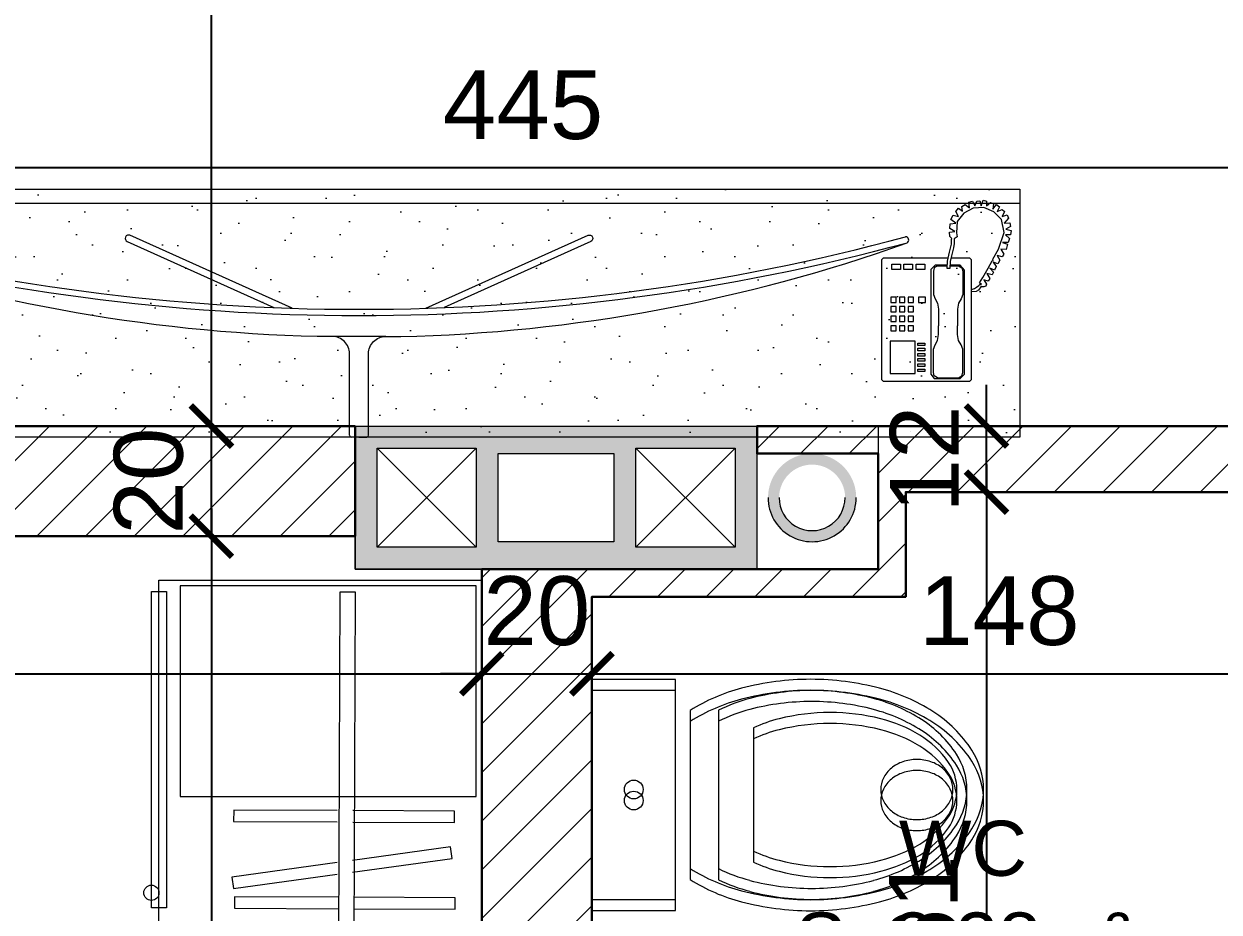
# Model space of a CAD drawing. Header units: feet. Extents: x 92587 to 97987, y -55119 to -48334.
# Drawn here: x 93646 to 93863, y -50420.6 to -50259.3 of the extents above; entities that cross this region are included whole.
import ezdxf

# ---------------------------------------------------------------- set-up
doc = ezdxf.new("R2010")
doc.units = ezdxf.units.FT
doc.header["$LTSCALE"] = 50
doc.header["$MEASUREMENT"] = 0
doc.layers.get('0').update_dxf_attribs({"color": 8})
for name, color, linetype, lineweight in [('BANJO', 160, 'Continuous', 9), ('MACONNERIE COUPE', 7, 'Continuous', 30), ('MACONNERIE HACHURE', 253, 'Continuous', 13), ('mobilimi', 8, 'Continuous', 9), ('PERCEMENT', 253, 'Continuous', 20)]:
    doc.layers.add(name, color=color, linetype=linetype, lineweight=lineweight)
doc.layers.add('BORD', color=5, linetype='Continuous')
doc.layers.add('COTE 50ème', color=1, linetype='Continuous')
doc.layers.add('DEMOL', color=7, linetype='Continuous', lineweight=60, true_color=0xa87e00)
doc.styles.add('RS_TEXT_1.50', font='arial.ttf', dxfattribs={"height": 12.5})
doc.styles.add('RS_TXT_50', font='arial.ttf', dxfattribs={"height": 12.5})
doc.dimstyles.new('RS_50CM_LINEAIRE', dxfattribs={"dimscale": 5, "dimtxt": 12.5, "dimasz": 1.5, "dimexe": 1, "dimexo": 2.5, "dimgap": 1, "dimtad": 1, "dimdec": 1, "dimrnd": 0.5, "dimdsep": 46, "dimtxsty": 'RS_TXT_50', "dimblk1": 'ARCHTICK', "dimblk2": 'ARCHTICK', "dimsah": 1, "dimcen": 2.5, "dimdle": 1, "dimclrt": 4, "dimadec": 0, "dimazin": 2, "dimtfac": 1, "dimtdec": 1, "dimtix": 1, "dimtmove": 2, "dimatfit": 3, "dimfxl": 1, "dimtolj": 1, "dimtzin": 0, "dimarcsym": 0})

# ---------------------------------------------------------------- blocks, each defined once
blk = doc.blocks.new('UniTAZZ_3')
at = {"layer": 'BANJO'}
for p, q in [((-152, 200), (-152, -200)), ((0, 200), (-152, 200)), ((0, -200), (0, 200)), ((-229.8, -144), (-229.8, 143.8)), ((-178.5, -143.6), (-178.5, 143.6)), ((-293.4, -111.7), (-293.4, 111.9)), ((-152, -200), (0, -200))]:
    blk.add_line(p, q, dxfattribs=at)
blk.add_circle((-76, 0), 17, dxfattribs=at)
for centre, radius, start, end in [((-397.3, -291.1), 491.2, 90, 104.7867), ((-397.3, -291.1), 491.2, 75.2133, 90), ((-435.1, -147.6), 342.9, 104.7867, 122.5078), ((-399.2, -261.3), 440.9, 90, 104.7867), ((-399.2, -261.3), 440.9, 75.2133, 90), ((-359.4, -147.6), 342.9, 58.1489, 75.2133), ((-433.2, -132.6), 307.7, 104.7867, 122.5078), ((-365.2, -132.6), 307.7, 63.9053, 75.2133), ((-492.9, -57), 235.4, 122.5078, 146.9765), ((-432.4, -238.1), 378.1, 90, 104.1209), ((-432.4, -238.1), 378.1, 75.8791, 90), ((-485, -51.2), 211.3, 122.5078, 146.9765), ((-462, -120.6), 256.9, 104.1209, 121.2723), ((-402.8, -120.6), 256.9, 64.7964, 75.8791), ((-507, -46.4), 170.2, 121.2723, 145.7058), ((-580.5, 0), 130.9, 146.9765, 180), ((-563.6, -0.1), 117.5, 146.9765, 180), ((-575.2, 0.1), 87.7, 145.7058, 180), ((-594.2, -11.9), 66, 109.092, 129.8827), ((-590.2, -23.4), 78.1, 90, 109.092), ((-590.2, -23.4), 78.1, 70.908, 90), ((-586.2, -11.9), 66, 50.1173, 70.908), ((-600.3, -4.6), 56.5, 129.8827, 153.6325), ((-580.1, -4.6), 56.5, 26.3675, 50.1173), ((-580.5, 0), 130.9, 180, 213.0235), ((-575.2, 0.1), 87.7, 180, 214.2942), ((-609.7, 0.1), 46, 153.6325, 180), ((-609.7, 0.1), 46, 180, 206.3675), ((-570.7, 0.1), 46, 0, 26.3675), ((-570.7, 0.1), 46, 333.6325, 0), ((-563.6, -0.1), 117.5, 180, 213.0235), ((-600.3, 4.7), 56.5, 206.3675, 230.1173), ((-580.1, 4.7), 56.5, 309.8827, 333.6325), ((-594.2, 12), 66, 230.1173, 250.908), ((-586.2, 12), 66, 289.092, 309.8827), ((-485, 51), 211.3, 213.0235, 237.4922), ((-507, 46.6), 170.2, 214.2942, 238.7277), ((-590.2, 23.5), 78.1, 250.908, 270), ((-590.2, 23.5), 78.1, 270, 289.092), ((-492.9, 57), 235.4, 213.0235, 237.4922), ((-462, 120.7), 256.9, 238.7277, 255.8791), ((-433.2, 132.3), 307.7, 237.4922, 255.2133), ((-432.4, 238.2), 378.1, 255.8791, 270), ((-432.4, 238.2), 378.1, 270, 284.1209), ((-402.8, 120.7), 256.9, 284.1209, 295.2036), ((-435.1, 147.6), 342.9, 237.4922, 255.2133), ((-365.2, 132.3), 307.7, 284.7867, 296.0947), ((-359.4, 147.6), 342.9, 284.7867, 301.8511), ((-399.2, 261.1), 440.9, 255.2133, 270), ((-399.2, 261.1), 440.9, 270, 284.7867), ((-397.3, 291.1), 491.2, 255.2133, 270), ((-397.3, 291.1), 491.2, 270, 284.7867)]:
    blk.add_arc(centre, radius, start, end, dxfattribs=at)
blk = doc.blocks.new('Samsung Curved UHD TV_top_cad-block.com')
at = {"color": 0}
for points in [[(-9.4, 104), (-9.4, 18.2, -0.414214), (-27.4, 0.2), (-43.3, 0.2, 0.08003), (-575.5, -98.3)], [(10.6, 104), (10.6, 18.2, 0.414214), (28.6, 0.2), (44.4, 0.2, -0.08003), (576.7, -98.3)], [(-69.5, -29.6), (-240.1, -106.2, -0.969023), (-243.1, -99.6), (-88.9, -30.3)], [(70.7, -29.6), (241.3, -106.2, 0.969023), (244.3, -99.6), (90.1, -30.3)]]:
    blk.add_lwpolyline(points, format="xyb", dxfattribs=at)
for points in [[(0.6, 105.8), (-7.6, 105.8)], [(0.6, 105.8), (8.8, 105.8)]]:
    blk.add_lwpolyline(points, dxfattribs=at)
for centre, radius, start, end in [((-7.6, 104), 1.8, 90, 180), ((8.8, 104), 1.8, 0, 90), ((-1.5, 2066.6), 2066.6, 269.2806, 270.801), ((0.6, -2232.7), 2210.8, 74.8955, 105.1045), ((0.6, -2232.7), 2204.3, 74.8955, 105.1045), ((-573.7, -101.2), 3.43, 122.2401, 267.969), ((574.9, -101.2), 3.43, 272.031, 57.7599)]:
    blk.add_arc(centre, radius, start, end, dxfattribs=at)
blk = doc.blocks.new('_ArchTick')
at = {"color": 0, "linetype": 'ByBlock', "const_width": 0.15}
blk.add_lwpolyline([(-0.5, -0.5), (0.5, 0.5)], dxfattribs=at)
blk = doc.blocks.new('*D477')
at = {"layer": 'COTE 50ème', "color": 0, "lineweight": -2, "ltscale": 0.5, "transparency": 16777216}
for p, q in [((93514.11, -50299.86), (93514.11, -50280.43)), ((93959.11, -50319.86), (93959.11, -50280.43)), ((93509.11, -50285.43), (93964.11, -50285.43))]:
    blk.add_line(p, q, dxfattribs=at)
at = {"layer": 'Defpoints', "color": 0, "ltscale": 0.5, "transparency": 16777216}
for p in [(93959.11, -50285.43), (93514.11, -50312.36), (93959.11, -50332.36)]:
    blk.add_point(p, dxfattribs=at)
at = {"layer": 'COTE 50ème', "color": 0, "lineweight": -2, "ltscale": 0.5, "transparency": 16777216, "xscale": 7.5, "yscale": 7.5, "zscale": 7.5, "rotation": 180}
blk.add_blockref('_ArchTick', (93514.11, -50285.43), dxfattribs=at)
at = {"layer": 'COTE 50ème', "color": 0, "lineweight": -2, "ltscale": 0.5, "transparency": 16777216, "xscale": 7.5, "yscale": 7.5, "zscale": 7.5}
blk.add_blockref('_ArchTick', (93959.11, -50285.43), dxfattribs=at)
at = {"layer": 'COTE 50ème', "color": 4, "lineweight": 5, "ltscale": 0.5, "transparency": 16777216, "insert": (93736.61, -50274.08), "char_height": 12.5, "attachment_point": 5, "style": 'RS_TXT_50'}
blk.add_mtext('\\A1;445', dxfattribs=at)
blk = doc.blocks.new('*D589')
at = {"layer": 'COTE 50ème', "color": 0, "lineweight": -2, "ltscale": 0.5, "transparency": 16777216}
for p, q in [((93404.11, -50364.86), (93404.11, -50382.34)), ((93729.11, -50370.86), (93729.11, -50382.34)), ((93399.11, -50377.34), (93734.11, -50377.34))]:
    blk.add_line(p, q, dxfattribs=at)
at = {"layer": 'Defpoints', "color": 0, "ltscale": 0.5, "transparency": 16777216}
for p in [(93404.11, -50352.36), (93729.11, -50358.36), (93729.11, -50377.34)]:
    blk.add_point(p, dxfattribs=at)
at = {"layer": 'COTE 50ème', "color": 0, "lineweight": -2, "ltscale": 0.5, "transparency": 16777216, "xscale": 7.5, "yscale": 7.5, "zscale": 7.5, "rotation": 180}
blk.add_blockref('_ArchTick', (93404.11, -50377.34), dxfattribs=at)
at = {"layer": 'COTE 50ème', "color": 0, "lineweight": -2, "ltscale": 0.5, "transparency": 16777216, "xscale": 7.5, "yscale": 7.5, "zscale": 7.5}
blk.add_blockref('_ArchTick', (93729.11, -50377.34), dxfattribs=at)
at = {"layer": 'COTE 50ème', "color": 4, "lineweight": 5, "ltscale": 0.5, "transparency": 16777216, "insert": (93566.61, -50365.96), "char_height": 12.5, "attachment_point": 5, "style": 'RS_TXT_50'}
blk.add_mtext('\\A1;325', dxfattribs=at)
blk = doc.blocks.new('*D590')
at = {"layer": 'COTE 50ème', "color": 0, "lineweight": -2, "ltscale": 0.5, "transparency": 16777216}
for p, q in [((93729.11, -50370.86), (93729.11, -50382.34)), ((93749.11, -50370.86), (93749.11, -50382.34)), ((93729.11, -50377.34), (93721.61, -50377.34)), ((93729.11, -50377.34), (93749.11, -50377.34)), ((93749.11, -50377.34), (93756.61, -50377.34))]:
    blk.add_line(p, q, dxfattribs=at)
at = {"layer": 'Defpoints', "color": 0, "ltscale": 0.5, "transparency": 16777216}
for p in [(93729.11, -50358.36), (93749.11, -50358.36), (93749.11, -50377.34)]:
    blk.add_point(p, dxfattribs=at)
at = {"layer": 'COTE 50ème', "color": 0, "lineweight": -2, "ltscale": 0.5, "transparency": 16777216, "xscale": 7.5, "yscale": 7.5, "zscale": 7.5}
blk.add_blockref('_ArchTick', (93729.11, -50377.34), dxfattribs=at)
at = {"layer": 'COTE 50ème', "color": 0, "lineweight": -2, "ltscale": 0.5, "transparency": 16777216, "xscale": 7.5, "yscale": 7.5, "zscale": 7.5, "rotation": 180}
blk.add_blockref('_ArchTick', (93749.11, -50377.34), dxfattribs=at)
at = {"layer": 'COTE 50ème', "color": 4, "lineweight": 5, "ltscale": 0.5, "transparency": 16777216, "insert": (93739.11, -50365.96), "char_height": 12.5, "attachment_point": 5, "style": 'RS_TXT_50'}
blk.add_mtext('\\A1;20', dxfattribs=at)
blk = doc.blocks.new('*D591')
at = {"layer": 'COTE 50ème', "color": 0, "lineweight": -2, "ltscale": 0.5, "transparency": 16777216}
for p, q in [((93749.11, -50370.86), (93749.11, -50382.34)), ((93897.11, -50370.86), (93897.11, -50382.34)), ((93744.11, -50377.34), (93902.11, -50377.34))]:
    blk.add_line(p, q, dxfattribs=at)
at = {"layer": 'Defpoints', "color": 0, "ltscale": 0.5, "transparency": 16777216}
for p in [(93749.11, -50358.36), (93897.11, -50358.36), (93897.11, -50377.34)]:
    blk.add_point(p, dxfattribs=at)
at = {"layer": 'COTE 50ème', "color": 0, "lineweight": -2, "ltscale": 0.5, "transparency": 16777216, "xscale": 7.5, "yscale": 7.5, "zscale": 7.5, "rotation": 180}
blk.add_blockref('_ArchTick', (93749.11, -50377.34), dxfattribs=at)
at = {"layer": 'COTE 50ème', "color": 0, "lineweight": -2, "ltscale": 0.5, "transparency": 16777216, "xscale": 7.5, "yscale": 7.5, "zscale": 7.5}
blk.add_blockref('_ArchTick', (93897.11, -50377.34), dxfattribs=at)
at = {"layer": 'COTE 50ème', "color": 4, "lineweight": 5, "ltscale": 0.5, "transparency": 16777216, "insert": (93823.11, -50365.96), "char_height": 12.5, "attachment_point": 5, "style": 'RS_TXT_50'}
blk.add_mtext('\\A1;148', dxfattribs=at)
blk = doc.blocks.new('*D840')
at = {"layer": 'COTE 50ème', "color": 0, "lineweight": -2, "ltscale": 0.5, "transparency": 16777216}
for p, q in [((93680.01, -50347.36), (93680.01, -50532.36)), ((93693.61, -50352.36), (93675.01, -50352.36)), ((93716.61, -50527.36), (93675.01, -50527.36))]:
    blk.add_line(p, q, dxfattribs=at)
at = {"layer": 'Defpoints', "color": 0, "ltscale": 0.5, "transparency": 16777216}
for p in [(93706.11, -50352.36), (93680.01, -50527.36), (93729.11, -50527.36)]:
    blk.add_point(p, dxfattribs=at)
at = {"layer": 'COTE 50ème', "color": 0, "lineweight": -2, "ltscale": 0.5, "transparency": 16777216, "xscale": 7.5, "yscale": 7.5, "zscale": 7.5}
for p, rotation in [((93680.01, -50352.36), 90), ((93680.01, -50527.36), 270)]:
    blk.add_blockref('_ArchTick', p, dxfattribs=dict(at, rotation=rotation))
at = {"layer": 'COTE 50ème', "color": 4, "lineweight": 5, "ltscale": 0.5, "transparency": 16777216, "insert": (93668.63, -50439.86), "char_height": 12.5, "attachment_point": 5, "rotation": 90, "style": 'RS_TXT_50'}
blk.add_mtext('\\A1;175', dxfattribs=at)
blk = doc.blocks.new('*D853')
at = {"layer": 'COTE 50ème', "color": 0, "lineweight": -2, "ltscale": 0.5, "transparency": 16777216}
for p, q in [((93680.01, -50332.36), (93680.01, -50324.86)), ((93693.61, -50332.36), (93675.01, -50332.36)), ((93680.01, -50352.36), (93680.01, -50332.36)), ((93693.61, -50352.36), (93675.01, -50352.36)), ((93680.01, -50352.36), (93680.01, -50359.86))]:
    blk.add_line(p, q, dxfattribs=at)
at = {"layer": 'Defpoints', "color": 0, "ltscale": 0.5, "transparency": 16777216}
for p in [(93680.01, -50332.36), (93706.11, -50332.36), (93706.11, -50352.36)]:
    blk.add_point(p, dxfattribs=at)
at = {"layer": 'COTE 50ème', "color": 0, "lineweight": -2, "ltscale": 0.5, "transparency": 16777216, "xscale": 7.5, "yscale": 7.5, "zscale": 7.5}
for p, rotation in [((93680.01, -50332.36), 270), ((93680.01, -50352.36), 90)]:
    blk.add_blockref('_ArchTick', p, dxfattribs=dict(at, rotation=rotation))
at = {"layer": 'COTE 50ème', "color": 4, "lineweight": 5, "ltscale": 0.5, "transparency": 16777216, "insert": (93668.63, -50342.36), "char_height": 12.5, "attachment_point": 5, "rotation": 90, "style": 'RS_TXT_50'}
blk.add_mtext('\\A1;20', dxfattribs=at)
blk = doc.blocks.new('*D854')
at = {"layer": 'COTE 50ème', "color": 0, "lineweight": -2, "ltscale": 0.5, "transparency": 16777216}
for p, q in [((93680.01, -50337.36), (93680.01, -49927.36)), ((93736.61, -49932.36), (93675.01, -49932.36)), ((93693.61, -50332.36), (93675.01, -50332.36))]:
    blk.add_line(p, q, dxfattribs=at)
at = {"layer": 'Defpoints', "color": 0, "ltscale": 0.5, "transparency": 16777216}
for p in [(93680.01, -49932.36), (93749.11, -49932.36), (93706.11, -50332.36)]:
    blk.add_point(p, dxfattribs=at)
at = {"layer": 'COTE 50ème', "color": 0, "lineweight": -2, "ltscale": 0.5, "transparency": 16777216, "xscale": 7.5, "yscale": 7.5, "zscale": 7.5}
for p, rotation in [((93680.01, -49932.36), 90), ((93680.01, -50332.36), 270)]:
    blk.add_blockref('_ArchTick', p, dxfattribs=dict(at, rotation=rotation))
at = {"layer": 'COTE 50ème', "color": 4, "lineweight": 5, "ltscale": 0.5, "transparency": 16777216, "insert": (93668.63, -50132.36), "char_height": 12.5, "attachment_point": 5, "rotation": 90, "style": 'RS_TXT_50'}
blk.add_mtext('\\A1;400', dxfattribs=at)
blk = doc.blocks.new('*D870')
at = {"layer": 'COTE 50ème', "color": 0, "lineweight": -2, "ltscale": 0.5, "transparency": 16777216}
for p, q in [((93820.78, -50339.36), (93820.78, -50510.36)), ((93818.61, -50344.36), (93825.78, -50344.36)), ((93796.65, -50505.36), (93825.78, -50505.36))]:
    blk.add_line(p, q, dxfattribs=at)
at = {"layer": 'Defpoints', "color": 0, "ltscale": 0.5, "transparency": 16777216}
for p in [(93806.11, -50344.36), (93784.15, -50505.36), (93820.78, -50505.36)]:
    blk.add_point(p, dxfattribs=at)
at = {"layer": 'COTE 50ème', "color": 0, "lineweight": -2, "ltscale": 0.5, "transparency": 16777216, "xscale": 7.5, "yscale": 7.5, "zscale": 7.5}
for p, rotation in [((93820.78, -50344.36), 90), ((93820.78, -50505.36), 270)]:
    blk.add_blockref('_ArchTick', p, dxfattribs=dict(at, rotation=rotation))
at = {"layer": 'COTE 50ème', "color": 4, "lineweight": 5, "ltscale": 0.5, "transparency": 16777216, "insert": (93809.4, -50424.86), "char_height": 12.5, "attachment_point": 5, "rotation": 90, "style": 'RS_TXT_50'}
blk.add_mtext('\\A1;161', dxfattribs=at)
blk = doc.blocks.new('*D879')
at = {"layer": 'COTE 50ème', "color": 0, "lineweight": -2, "ltscale": 0.5, "transparency": 16777216}
for p, q in [((93820.78, -50332.36), (93820.78, -50324.86)), ((93820.78, -50344.36), (93820.78, -50332.36)), ((93822.87, -50332.36), (93825.78, -50332.36)), ((93818.61, -50344.36), (93825.78, -50344.36)), ((93820.78, -50344.36), (93820.78, -50351.86))]:
    blk.add_line(p, q, dxfattribs=at)
at = {"layer": 'Defpoints', "color": 0, "ltscale": 0.5, "transparency": 16777216}
for p in [(93810.37, -50332.36), (93820.78, -50332.36), (93806.11, -50344.36)]:
    blk.add_point(p, dxfattribs=at)
at = {"layer": 'COTE 50ème', "color": 0, "lineweight": -2, "ltscale": 0.5, "transparency": 16777216, "xscale": 7.5, "yscale": 7.5, "zscale": 7.5}
for p, rotation in [((93820.78, -50332.36), 270), ((93820.78, -50344.36), 90)]:
    blk.add_blockref('_ArchTick', p, dxfattribs=dict(at, rotation=rotation))
at = {"layer": 'COTE 50ème', "color": 4, "lineweight": 5, "ltscale": 0.5, "transparency": 16777216, "insert": (93809.5, -50338.36), "char_height": 12.5, "attachment_point": 5, "rotation": 90, "style": 'RS_TXT_50'}
blk.add_mtext('\\A1;12', dxfattribs=at)
blk = doc.blocks.new('*D581')
at = {"layer": 'COTE 50ème', "color": 0, "lineweight": -2, "ltscale": 0.5, "transparency": 16777216}
for p, q in [((93514.11, -50299.86), (93514.11, -50247.4)), ((94149.11, -50267.93), (94149.11, -50247.4)), ((93509.11, -50252.4), (94154.11, -50252.4))]:
    blk.add_line(p, q, dxfattribs=at)
at = {"layer": 'Defpoints', "color": 0, "ltscale": 0.5, "transparency": 16777216}
for p in [(94149.11, -50252.4), (94149.11, -50280.43), (93514.11, -50312.36)]:
    blk.add_point(p, dxfattribs=at)
at = {"layer": 'COTE 50ème', "color": 0, "lineweight": -2, "ltscale": 0.5, "transparency": 16777216, "xscale": 7.5, "yscale": 7.5, "zscale": 7.5, "rotation": 180}
blk.add_blockref('_ArchTick', (93514.11, -50252.4), dxfattribs=at)
at = {"layer": 'COTE 50ème', "color": 0, "lineweight": -2, "ltscale": 0.5, "transparency": 16777216, "xscale": 7.5, "yscale": 7.5, "zscale": 7.5}
blk.add_blockref('_ArchTick', (94149.11, -50252.4), dxfattribs=at)
at = {"layer": 'COTE 50ème', "color": 4, "lineweight": 5, "ltscale": 0.5, "transparency": 16777216, "insert": (93831.61, -50241.01), "char_height": 12.5, "attachment_point": 5, "style": 'RS_TXT_50'}
blk.add_mtext('\\A1;635', dxfattribs=at)

msp = doc.modelspace()

# ---------------------------------------------------------------- hatches: boundary and pattern name
at = {"layer": 'MACONNERIE HACHURE'}
h = msp.add_hatch(dxfattribs=at)
h.set_pattern_fill('ANSI31', color=256, scale=50, style=0)
h.set_pattern_definition([(45, (0, 5835.283), (-4.41941738, 4.41941738), [])])
h.paths.add_polyline_path([(93729.11, -50527.36), (93729.11, -50358.36), (93801.11, -50358.36), (93801.11, -50337.36), (93779.11, -50337.36), (93779.11, -50332.36), (93959.11, -50332.36), (93959.11, -50344.36), (93909.11, -50344.36), (93909.11, -50517.36), (93887.11, -50517.36), (93887.11, -50505.36), (93897.11, -50505.36), (93897.11, -50344.36), (93806.11, -50344.36), (93806.11, -50363.36), (93749.11, -50363.36), (93749.11, -50505.36), (93805.11, -50505.36), (93805.11, -50517.36), (93741.11, -50517.36), (93741.11, -50527.36)])
h.paths.add_polyline_path([(94298.94, -51192.36), (94249.11, -51192.36), (94249.11, -51152.36), (94298.94, -51152.36)])
h.paths.add_polyline_path([(94459.11, -51192.36), (94419.11, -51192.36), (94419.11, -51152.36), (94459.11, -51152.36)])
h.paths.add_polyline_path([(94319.11, -51547.36), (94229.11, -51547.36), (94229.11, -51487.36), (94076.11, -51487.36), (94076.11, -51547.36), (94064.11, -51547.36), (94064.11, -51427.36), (94084.11, -51427.36), (94084.11, -51462.36), (94249.11, -51462.36), (94249.11, -51511.36), (94319.11, -51511.36), (94319.11, -51462.36), (94354.11, -51462.36), (94354.11, -51482.36), (94344.11, -51482.36), (94344.11, -51532.36), (94319.11, -51532.36), (94319.11, -51516.36), (94249.11, -51516.36), (94249.11, -51542.36), (94319.11, -51542.36)])
h.paths.add_polyline_path([(93749.11, -49932.36), (93849.11, -49932.36), (93849.11, -49907.36), (93749.11, -49907.36)])
h.paths.add_polyline_path([(93514.11, -51940.47), (93489.11, -51940.47), (93489.11, -51987.36), (93514.11, -51987.36)])
h.paths.add_polyline_path([(93514.11, -50042.36), (93489.11, -50042.36), (93489.11, -50022.36), (93514.11, -50022.36)])
h.paths.add_polyline_path([(94196.61, -51192.36), (94214.11, -51192.36), (94214.11, -51172.36), (94196.61, -51172.36)])
h.paths.add_polyline_path([(93874.11, -51305.36), (93864.11, -51305.36), (93864.11, -51317.36), (93904.11, -51317.36), (93904.11, -51305.36), (93894.11, -51305.36), (93894.11, -50987.36), (94064.11, -50987.36), (94064.11, -51305.36), (93986.1, -51305.36), (93986.1, -51317.36), (94064.11, -51317.36), (94064.11, -51327.36), (94084.11, -51327.36), (94084.11, -51192.36), (94096.61, -51192.36), (94096.61, -51172.36), (94084.11, -51172.36), (94084.11, -50957.36), (94063.11, -50957.36), (94063.11, -50627.36), (93965.1, -50627.36), (93965.1, -50639.36), (94043.11, -50639.36), (94043.11, -50957.36), (93873.11, -50957.36), (93873.11, -50639.36), (93883.11, -50639.36), (93883.11, -50627.36), (93843.11, -50627.36), (93843.11, -50639.36), (93853.11, -50639.36), (93853.11, -50957.36), (93514.11, -50957.36), (93514.11, -50912.36), (93489.11, -50912.36), (93489.11, -50962.36), (93379.11, -50962.36), (93379.11, -50982.36), (93489.11, -50982.36), (93489.11, -51032.36), (93514.11, -51032.36), (93514.11, -50987.36), (93874.11, -50987.36)])
h.paths.add_polyline_path([(93706.11, -50332.36), (93706.11, -50352.36), (93404.11, -50352.36), (93404.11, -50417.36), (93379.11, -50417.36), (93379.11, -50327.36), (93489.11, -50327.36), (93489.11, -50312.36), (93514.11, -50312.36), (93514.11, -50332.36)])
h.paths.add_polyline_path([(94149.11, -50235.36), (94174.11, -50235.36), (94174.11, -50513.36), (94226.11, -50513.36), (94226.11, -50535.36), (94214.11, -50535.36), (94214.11, -50525.36), (94089.11, -50525.36), (94089.11, -50513.36), (94149.11, -50513.36)])
h.paths.add_polyline_path([(94174.11, -50162.36), (94174.11, -50142.36), (94224.11, -50142.36), (94224.11, -50022.36), (94249.11, -50022.36), (94249.11, -50137.36), (94266.61, -50137.36), (94266.61, -50162.36)])
h.paths.add_polyline_path([(93514.11, -49972.36), (93514.11, -49932.36), (93569.11, -49932.36), (93569.11, -49907.36), (93489.11, -49907.36), (93489.11, -49972.36)])
h.paths.add_polyline_path([(94089.11, -49932.36), (94029.11, -49932.36), (94029.11, -49907.36), (94114.11, -49907.36), (94114.11, -49972.36), (94114.11, -49972.36), (94114.11, -50022.36), (94089.11, -50022.36)])
h.paths.add_polyline_path([(93514.11, -51612.36), (93514.11, -51670.47), (93489.11, -51670.47), (93489.11, -51617.36), (93379.11, -51617.36), (93379.11, -51527.36), (93404.11, -51527.36), (93404.11, -51592.36), (93737.11, -51592.36), (93737.11, -51419.36), (93749.11, -51419.36), (93749.11, -51427.36), (93805.11, -51427.36), (93805.11, -51439.36), (93749.11, -51439.36), (93749.11, -51587.36), (93897.11, -51587.36), (93897.11, -51439.36), (93887.11, -51439.36), (93887.11, -51427.36), (93909.11, -51427.36), (93909.11, -51600.36), (93958.97, -51600.36), (93958.97, -51612.36)])
h.paths.add_polyline_path([(93749.11, -51285.36), (93749.11, -51305.36), (93772.11, -51305.36), (93772.11, -51317.36), (93749.11, -51317.36), (93749.11, -51327.36), (93737.11, -51327.36), (93737.11, -51297.36), (93514.11, -51297.36), (93514.11, -51285.36)], flags=17)
h.paths.add_polyline_path([(93729.11, -50647.36), (93514.11, -50647.36), (93514.11, -50659.36), (93741.11, -50659.36), (93741.11, -50639.36), (93751.11, -50639.36), (93751.11, -50627.36), (93741.11, -50627.36), (93741.11, -50619.36), (93729.11, -50619.36)])
h.paths.add_polyline_path([(94314.11, -50647.36), (94314.11, -50635.36), (94226.11, -50635.36), (94226.11, -50627.36), (94214.11, -50627.36), (94214.11, -50647.36)])
h.paths.add_polyline_path([(93404.11, -51297.36), (93379.11, -51297.36), (93379.11, -51347.36), (93404.11, -51347.36)])
h.paths.add_polyline_path([(93404.11, -50647.36), (93379.11, -50647.36), (93379.11, -50597.36), (93404.11, -50597.36)])
h.paths.add_polyline_path([(93514.11, -51247.36), (93489.11, -51247.36), (93489.11, -51192.47), (93514.11, -51192.47)], flags=17)
h.paths.add_polyline_path([(93514.11, -50697.36), (93489.11, -50697.36), (93489.11, -50752.25), (93514.11, -50752.25)], flags=17)
h.paths.add_polyline_path([(94659.28, -51192.36), (94709.11, -51192.36), (94709.11, -51152.36), (94659.28, -51152.36)])
h.paths.add_polyline_path([(94499.11, -51192.36), (94539.11, -51192.36), (94539.11, -51152.36), (94499.11, -51152.36)])
h.paths.add_polyline_path([(94344.11, -52012.36), (94364.11, -52012.36), (94364.11, -52037.36), (94344.11, -52037.36)])
h.paths.add_polyline_path([(94029.11, -52012.36), (94029.11, -52037.36), (94209.11, -52037.36), (94209.11, -52012.36)])
h.paths.add_polyline_path([(94639.11, -51547.36), (94729.11, -51547.36), (94729.11, -51487.36), (94882.11, -51487.36), (94882.11, -51547.36), (94894.11, -51547.36), (94894.11, -51427.36), (94874.11, -51427.36), (94874.11, -51462.36), (94709.11, -51462.36), (94709.11, -51511.36), (94639.11, -51511.36), (94639.11, -51462.36), (94454.11, -51462.36), (94454.11, -51482.36), (94614.11, -51482.36), (94614.11, -51532.36), (94639.11, -51532.36), (94639.11, -51516.36), (94709.11, -51516.36), (94709.11, -51542.36), (94639.11, -51542.36)])
h.paths.add_polyline_path([(95209.11, -49932.36), (95109.11, -49932.36), (95109.11, -49907.36), (95209.11, -49907.36)])
h.paths.add_polyline_path([(95444.11, -51940.47), (95469.11, -51940.47), (95469.11, -51987.36), (95444.11, -51987.36)])
h.paths.add_polyline_path([(95444.11, -50042.36), (95469.11, -50042.36), (95469.11, -50022.36), (95444.11, -50022.36)])
h.paths.add_polyline_path([(94761.61, -51192.36), (94744.11, -51192.36), (94744.11, -51172.36), (94761.61, -51172.36)])
h.paths.add_polyline_path([(94464.11, -50162.36), (94446.61, -50162.36), (94446.61, -50137.36), (94464.11, -50137.36), (94464.11, -49972.36), (94494.11, -49972.36), (94494.11, -50137.36), (94511.72, -50137.36), (94511.72, -50162.36), (94494.11, -50162.36), (94494.11, -50635.36), (94562.11, -50635.36), (94562.11, -50647.36), (94494.11, -50647.36), (94494.11, -50822.36), (94464.11, -50822.36), (94464.11, -50647.36), (94396.11, -50647.36), (94396.11, -50635.36), (94464.11, -50635.36)])
h.paths.add_polyline_path([(95084.11, -51305.36), (95094.11, -51305.36), (95094.11, -51317.36), (95054.11, -51317.36), (95054.11, -51305.36), (95064.11, -51305.36), (95064.11, -50987.36), (94894.11, -50987.36), (94894.11, -51305.36), (94972.12, -51305.36), (94972.12, -51317.36), (94894.11, -51317.36), (94894.11, -51327.36), (94874.11, -51327.36), (94874.11, -51192.36), (94861.61, -51192.36), (94861.61, -51172.36), (94874.11, -51172.36), (94874.11, -50957.36), (94895.11, -50957.36), (94895.11, -50627.36), (94993.12, -50627.36), (94993.12, -50639.36), (94915.11, -50639.36), (94915.11, -50957.36), (95085.11, -50957.36), (95085.11, -50639.36), (95075.11, -50639.36), (95075.11, -50627.36), (95115.11, -50627.36), (95115.11, -50639.36), (95105.11, -50639.36), (95105.11, -50957.36), (95444.11, -50957.36), (95444.11, -50912.36), (95469.11, -50912.36), (95469.11, -50962.36), (95579.11, -50962.36), (95579.11, -50982.36), (95469.11, -50982.36), (95469.11, -51032.36), (95444.11, -51032.36), (95444.11, -50987.36), (95084.11, -50987.36)])
h.paths.add_polyline_path([(95229.11, -50358.36), (95157.11, -50358.36), (95157.11, -50337.36), (95179.11, -50337.36), (95179.11, -50332.36), (94999.11, -50332.36), (94999.11, -50344.36), (95049.11, -50344.36), (95049.11, -50517.36), (95071.11, -50517.36), (95071.11, -50505.36), (95061.11, -50505.36), (95061.11, -50344.36), (95152.11, -50344.36), (95152.11, -50363.36), (95209.11, -50363.36), (95209.11, -50505.36), (95153.11, -50505.36), (95153.11, -50517.36), (95217.11, -50517.36), (95217.11, -50527.36), (95229.11, -50527.36)])
h.paths.add_polyline_path([(95252.11, -50332.36), (95252.11, -50352.36), (95554.11, -50352.36), (95554.11, -50417.36), (95579.11, -50417.36), (95579.11, -50327.36), (95469.11, -50327.36), (95469.11, -50312.36), (95444.11, -50312.36), (95444.11, -50332.36)])
h.paths.add_polyline_path([(94809.11, -50235.36), (94784.11, -50235.36), (94784.11, -50513.36), (94732.11, -50513.36), (94732.11, -50535.36), (94744.11, -50535.36), (94744.11, -50525.36), (94869.11, -50525.36), (94869.11, -50513.36), (94809.11, -50513.36)])
h.paths.add_polyline_path([(94784.11, -50162.36), (94784.11, -50142.36), (94734.11, -50142.36), (94734.11, -50022.36), (94709.11, -50022.36), (94709.11, -50137.36), (94691.61, -50137.36), (94691.61, -50162.36)])
h.paths.add_polyline_path([(95444.11, -49972.36), (95444.11, -49932.36), (95389.11, -49932.36), (95389.11, -49907.36), (95469.11, -49907.36), (95469.11, -49972.36)])
h.paths.add_polyline_path([(94869.11, -49932.36), (94929.11, -49932.36), (94929.11, -49907.36), (94844.11, -49907.36), (94844.11, -49972.36), (94844.11, -49972.36), (94844.11, -50022.36), (94869.11, -50022.36)])
h.paths.add_polyline_path([(93514.11, -52012.36), (93569.11, -52012.36), (93569.11, -52037.36), (93514.11, -52037.36)])
h.paths.add_polyline_path([(93749.11, -52012.36), (93749.11, -52037.36), (93849.11, -52037.36), (93849.11, -52012.36)])
h.paths.add_polyline_path([(94464.11, -52012.36), (94614.11, -52012.36), (94614.11, -52037.36), (94464.11, -52037.36)])
h.paths.add_polyline_path([(94749.11, -52012.36), (95444.11, -52012.36), (95444.11, -52037.36), (94749.11, -52037.36)])
h.paths.add_polyline_path([(95444.11, -51612.36), (95444.11, -51670.47), (95469.11, -51670.47), (95469.11, -51617.36), (95579.11, -51617.36), (95579.11, -51527.36), (95554.11, -51527.36), (95554.11, -51592.36), (95221.11, -51592.36), (95221.11, -51419.36), (95209.11, -51419.36), (95209.11, -51427.36), (95153.11, -51427.36), (95153.11, -51439.36), (95209.11, -51439.36), (95209.11, -51587.36), (95061.11, -51587.36), (95061.11, -51439.36), (95071.11, -51439.36), (95071.11, -51427.36), (95049.11, -51427.36), (95049.11, -51600.36), (94999.24, -51600.36), (94999.24, -51612.36)])
h.paths.add_polyline_path([(95209.11, -51285.36), (95209.11, -51305.36), (95186.11, -51305.36), (95186.11, -51317.36), (95209.11, -51317.36), (95209.11, -51327.36), (95221.11, -51327.36), (95221.11, -51297.36), (95444.11, -51297.36), (95444.11, -51285.36)], flags=17)
h.paths.add_polyline_path([(95229.11, -50647.36), (95444.11, -50647.36), (95444.11, -50659.36), (95217.11, -50659.36), (95217.11, -50639.36), (95207.11, -50639.36), (95207.11, -50627.36), (95217.11, -50627.36), (95217.11, -50619.36), (95229.11, -50619.36)])
h.paths.add_polyline_path([(94644.11, -50647.36), (94644.11, -50635.36), (94732.11, -50635.36), (94732.11, -50627.36), (94744.11, -50627.36), (94744.11, -50647.36)])
h.paths.add_polyline_path([(95554.11, -51297.36), (95579.11, -51297.36), (95579.11, -51347.36), (95554.11, -51347.36)])
h.paths.add_polyline_path([(95554.11, -50647.36), (95579.11, -50647.36), (95579.11, -50597.36), (95554.11, -50597.36)])
h.paths.add_polyline_path([(95444.11, -51247.36), (95469.11, -51247.36), (95469.11, -51192.47), (95444.11, -51192.47)], flags=17)
h.paths.add_polyline_path([(95444.11, -50697.36), (95469.11, -50697.36), (95469.11, -50752.25), (95444.11, -50752.25)], flags=17)
at = {"layer": 'mobilimi'}
h = msp.add_hatch(dxfattribs=at)
h.set_pattern_fill('CUT_STONE', color=256, angle=180, style=0, pattern_type=2)
h.set_pattern_definition([(135, (92126.818, -53973.5925), (6.363961, 6.363961), [0, -6, 0, -9]), (70, (92106.818, -53973.5925), (-8.457234, 3.078181), [0, -4.4, 0, -7.6])])
h.paths.add_polyline_path([(93586.82, -50289.36), (93826.82, -50289.36), (93826.82, -50334.36), (93586.82, -50334.36)])
at = {"layer": 'PERCEMENT'}
h = msp.add_hatch(color=256, dxfattribs=at)
h.paths.add_polyline_path([(93779.11, -50332.36), (93706.11, -50332.36), (93706.11, -50358.36), (93779.11, -50358.36)])
h.paths.add_polyline_path([(93775.11, -50336.36), (93775.11, -50354.36), (93757.11, -50354.36), (93757.11, -50336.36)], flags=0)
h.paths.add_polyline_path([(93753.11, -50353.36), (93732.11, -50353.36), (93732.11, -50337.36), (93753.11, -50337.36)], flags=0)
h.paths.add_polyline_path([(93728.11, -50336.36), (93728.11, -50354.36), (93710.11, -50354.36), (93710.11, -50336.36)], flags=0)
h = msp.add_hatch(color=256, dxfattribs=at)
edge = h.paths.add_edge_path()
edge.add_ellipse((93789.11, -50345.36), major_axis=(5.66, 5.66), ratio=1, start_angle=135, end_angle=315)
edge.add_ellipse((93789.11, -50345.36), major_axis=(5.66, 5.66), ratio=1, start_angle=315, end_angle=495)
edge = h.paths.add_edge_path(flags=0)
edge.add_ellipse((93789.11, -50345.36), major_axis=(-4.24, 4.24), ratio=1, start_angle=-135, end_angle=45, ccw=False)
edge.add_ellipse((93789.11, -50345.36), major_axis=(-4.24, 4.24), ratio=1, start_angle=45, end_angle=225, ccw=False)

# ---------------------------------------------------------------- linework, layer by layer
at = {"layer": 'BORD', "lineweight": 5, "ltscale": 0.5}
msp.add_lwpolyline([(93706.11, -50332.36), (93801.11, -50332.36), (93801.11, -50358.36), (93706.11, -50358.36)], close=True, dxfattribs=at)
at = {"layer": 'MACONNERIE COUPE'}
for points in [[(93706.11, -50332.36), (93706.11, -50352.36), (93404.11, -50352.36), (93404.11, -50417.36), (93379.11, -50417.36), (93379.11, -50327.36), (93489.11, -50327.36), (93489.11, -50312.36), (93514.11, -50312.36), (93514.11, -50332.36)], [(93729.11, -50527.36), (93729.11, -50358.36), (93801.11, -50358.36), (93801.11, -50337.36), (93779.11, -50337.36), (93779.11, -50332.36), (93959.11, -50332.36), (93959.11, -50344.36), (93909.11, -50344.36), (93909.11, -50517.36), (93887.11, -50517.36), (93887.11, -50505.36), (93897.11, -50505.36), (93897.11, -50344.36), (93806.11, -50344.36), (93806.11, -50363.36), (93749.11, -50363.36), (93749.11, -50505.36), (93805.11, -50505.36), (93805.11, -50517.36), (93741.11, -50517.36), (93741.11, -50527.36)]]:
    msp.add_lwpolyline(points, close=True, dxfattribs=at)
at = {"layer": 'mobilimi'}
for p, q in [((93586.82, -50289.36), (93826.82, -50289.36)), ((93826.82, -50289.36), (93826.82, -50334.36)), ((93817.58, -50291.7), (93818.25, -50291.51)), ((93818.25, -50291.51), (93818.66, -50292.37)), ((93818.66, -50292.37), (93819.05, -50291.51)), ((93819.05, -50291.51), (93819.59, -50291.45)), ((93819.59, -50291.45), (93819.81, -50292.37)), ((93819.81, -50292.37), (93820.16, -50291.35)), ((93820.16, -50291.35), (93820.76, -50291.51)), ((93820.76, -50291.51), (93820.8, -50292.37)), ((93586.82, -50291.86), (93826.82, -50291.86)), ((93815.23, -50293.39), (93815.7, -50292.82)), ((93815.67, -50294.28), (93815.23, -50293.39)), ((93816.69, -50293.71), (93815.48, -50295.24)), ((93815.7, -50292.82), (93816.44, -50293.36)), ((93816.31, -50292.5), (93816.91, -50292.12)), ((93816.44, -50293.36), (93816.31, -50292.5)), ((93818.38, -50292.82), (93816.69, -50293.71)), ((93816.91, -50292.12), (93817.68, -50292.76)), ((93817.68, -50292.76), (93817.58, -50291.7)), ((93820.29, -50292.66), (93818.38, -50292.82)), ((93822.13, -50293.46), (93820.29, -50292.66)), ((93820.8, -50292.37), (93821.53, -50291.74)), ((93821.53, -50291.74), (93822.04, -50291.99)), ((93822.04, -50291.99), (93821.94, -50292.95)), ((93821.94, -50292.95), (93822.61, -50292.12)), ((93823.53, -50294.83), (93822.13, -50293.46)), ((93822.61, -50292.12), (93823.12, -50292.56)), ((93823.12, -50292.56), (93822.74, -50293.42)), ((93822.74, -50293.42), (93823.63, -50293.04)), ((93824.04, -50293.42), (93823.6, -50294.28)), ((93823.63, -50293.04), (93824.04, -50293.42)), ((93814.11, -50296.48), (93814.18, -50295.62)), ((93814.18, -50295.62), (93815.19, -50295.53)), ((93814.3, -50294.83), (93814.72, -50294.09)), ((93815.19, -50295.53), (93814.3, -50294.83)), ((93814.72, -50294.09), (93815.67, -50294.28)), ((93815.48, -50295.24), (93815.32, -50297.25)), ((93823.98, -50297.21), (93823.53, -50294.83)), ((93823.6, -50294.28), (93824.52, -50294)), ((93824.77, -50294.64), (93824.01, -50295.49)), ((93824.01, -50295.49), (93825, -50295.46)), ((93824.52, -50294), (93824.77, -50294.64)), ((93825, -50295.46), (93825.12, -50296.1)), ((93814.08, -50297.18), (93815, -50297.02)), ((93814.14, -50297.95), (93814.08, -50297.18)), ((93815, -50297.02), (93814.11, -50296.48)), ((93814.49, -50298.3), (93814.14, -50297.95)), ((93815.45, -50297.98), (93814.88, -50298.39)), ((93815.32, -50297.25), (93815.45, -50297.98)), ((93822.93, -50300.21), (93823.98, -50297.21)), ((93824.26, -50297.66), (93824.93, -50298.3)), ((93825.12, -50297.66), (93824.26, -50297.66)), ((93825.12, -50296.1), (93824.3, -50296.58)), ((93824.3, -50296.58), (93825.28, -50296.86)), ((93825.28, -50296.86), (93825.12, -50297.66)), ((93814.05, -50300.81), (93814.43, -50299.32)), ((93814.4, -50298.49), (93814.49, -50298.3)), ((93814.43, -50299.32), (93814.4, -50298.49)), ((93814.81, -50299.99), (93814.43, -50301.48)), ((93814.91, -50299.22), (93814.81, -50299.99)), ((93814.88, -50298.39), (93814.91, -50299.22)), ((93821.91, -50302.06), (93822.93, -50300.21)), ((93823.37, -50300.21), (93823.95, -50301.13)), ((93824.33, -50300.3), (93823.37, -50300.21)), ((93824.71, -50299.03), (93823.69, -50299)), ((93823.69, -50299), (93824.62, -50299.35)), ((93824.62, -50299.35), (93824.33, -50300.3)), ((93824.93, -50298.3), (93824.71, -50299.03)), ((93802.01, -50301.88), (93801.69, -50302.19)), ((93801.69, -50302.19), (93801.69, -50323.89)), ((93813.79, -50301.88), (93802.01, -50301.88)), ((93813.64, -50303.76), (93813.67, -50302.41)), ((93813.67, -50302.41), (93814.05, -50300.81)), ((93814.43, -50301.48), (93814.21, -50302.5)), ((93817.73, -50301.88), (93814.34, -50301.88)), ((93818.05, -50302.19), (93817.73, -50301.88)), ((93818.05, -50323.89), (93818.05, -50302.19)), ((93821.11, -50303.68), (93821.78, -50302.37)), ((93821.78, -50302.37), (93822.01, -50302.31)), ((93822.01, -50302.31), (93821.91, -50302.06)), ((93823.6, -50301.64), (93822.71, -50301.39)), ((93822.71, -50301.39), (93823.18, -50302.25)), ((93823.18, -50302.25), (93822.83, -50302.92)), ((93823.95, -50301.13), (93823.6, -50301.64)), ((93803.58, -50302.98), (93805.15, -50302.98)), ((93803.58, -50303.92), (93803.58, -50302.98)), ((93805.15, -50303.92), (93803.58, -50303.92)), ((93805.15, -50302.98), (93805.15, -50303.92)), ((93805.78, -50302.98), (93807.35, -50302.98)), ((93805.78, -50303.92), (93805.78, -50302.98)), ((93807.35, -50303.92), (93805.78, -50303.92)), ((93807.35, -50302.98), (93807.35, -50303.92)), ((93807.98, -50302.98), (93809.55, -50302.98)), ((93807.98, -50303.92), (93807.98, -50302.98)), ((93809.55, -50303.92), (93807.98, -50303.92)), ((93809.55, -50302.98), (93809.55, -50303.92)), ((93811.44, -50303.13), (93810.66, -50303.92)), ((93810.66, -50303.92), (93810.66, -50322.95)), ((93811.28, -50303.61), (93811.13, -50304.23)), ((93811.13, -50304.23), (93811.13, -50308.48)), ((93811.91, -50303.29), (93811.28, -50303.61)), ((93813.65, -50303.13), (93811.44, -50303.13)), ((93811.91, -50303.29), (93813.65, -50303.29)), ((93814.12, -50303.76), (93813.64, -50303.76)), ((93814.21, -50302.5), (93814.12, -50303.76)), ((93814.15, -50303.29), (93815.69, -50303.29)), ((93816, -50303.13), (93814.16, -50303.13)), ((93815.69, -50303.29), (93816.32, -50303.61)), ((93816.79, -50304.08), (93816, -50303.13)), ((93816.32, -50303.61), (93816.48, -50304.23)), ((93816.48, -50304.23), (93816.48, -50308.48)), ((93816.79, -50322.95), (93816.79, -50304.08)), ((93820.1, -50305.4), (93821.11, -50303.68)), ((93822.23, -50304.06), (93821.37, -50303.68)), ((93821.37, -50303.68), (93822.04, -50304.41)), ((93822.04, -50304.41), (93821.78, -50304.92)), ((93822.83, -50302.92), (93821.97, -50302.63)), ((93821.97, -50302.63), (93822.55, -50303.36)), ((93822.55, -50303.36), (93822.23, -50304.06)), ((93819.4, -50306.86), (93819.59, -50306.67)), ((93819.52, -50306.36), (93820.1, -50305.4)), ((93819.9, -50306.67), (93819.52, -50306.36)), ((93819.59, -50306.67), (93819.9, -50306.67)), ((93820.29, -50305.78), (93820.8, -50306.61)), ((93821.11, -50306.04), (93820.29, -50305.78)), ((93820.8, -50306.61), (93820.67, -50306.96)), ((93820.86, -50304.64), (93821.37, -50305.56)), ((93821.78, -50304.92), (93820.86, -50304.64)), ((93821.37, -50305.56), (93821.11, -50306.04)), ((93811.13, -50308.48), (93811.44, -50309.27)), ((93816.48, -50308.48), (93816.16, -50309.27)), ((93818.05, -50307.54), (93818.63, -50307.41)), ((93818.92, -50307.92), (93818.05, -50308.01)), ((93818.63, -50307.41), (93818.98, -50307.15)), ((93819.3, -50307.69), (93818.92, -50307.92)), ((93818.98, -50307.15), (93819.4, -50306.86)), ((93819.75, -50307.09), (93819.3, -50307.69)), ((93820.32, -50307.06), (93819.75, -50307.09)), ((93820.67, -50306.96), (93820.32, -50307.06)), ((93803.42, -50308.95), (93803.42, -50309.9)), ((93804.36, -50308.95), (93803.42, -50308.95)), ((93803.42, -50309.9), (93804.36, -50309.9)), ((93803.42, -50310.68), (93803.42, -50311.63)), ((93804.36, -50310.68), (93803.42, -50310.68)), ((93804.36, -50309.9), (93804.36, -50308.95)), ((93804.36, -50311.63), (93804.36, -50310.68)), ((93805.94, -50308.95), (93804.99, -50308.95)), ((93804.99, -50308.95), (93804.99, -50309.9)), ((93804.99, -50309.9), (93805.94, -50309.9)), ((93805.94, -50310.68), (93804.99, -50310.68)), ((93804.99, -50310.68), (93804.99, -50311.63)), ((93805.94, -50309.9), (93805.94, -50308.95)), ((93805.94, -50311.63), (93805.94, -50310.68)), ((93806.57, -50308.95), (93806.57, -50309.9)), ((93807.51, -50308.95), (93806.57, -50308.95)), ((93806.57, -50309.9), (93807.51, -50309.9)), ((93807.51, -50310.68), (93806.57, -50310.68)), ((93806.57, -50310.68), (93806.57, -50311.63)), ((93807.51, -50309.9), (93807.51, -50308.95)), ((93807.51, -50311.63), (93807.51, -50310.68)), ((93808.45, -50308.95), (93808.45, -50309.9)), ((93809.71, -50308.95), (93808.45, -50308.95)), ((93808.45, -50309.9), (93809.71, -50309.9)), ((93809.71, -50309.9), (93809.71, -50308.95)), ((93811.44, -50309.27), (93811.91, -50310.05)), ((93811.91, -50310.05), (93812.07, -50311.15)), ((93815.69, -50310.05), (93815.53, -50311.15)), ((93816.16, -50309.27), (93815.69, -50310.05)), ((93803.42, -50311.63), (93804.36, -50311.63)), ((93803.42, -50312.41), (93803.42, -50313.36)), ((93804.36, -50312.41), (93803.42, -50312.41)), ((93804.36, -50313.36), (93804.36, -50312.41)), ((93804.99, -50311.63), (93805.94, -50311.63)), ((93804.99, -50312.41), (93804.99, -50313.36)), ((93805.94, -50312.41), (93804.99, -50312.41)), ((93805.94, -50313.36), (93805.94, -50312.41)), ((93806.57, -50311.63), (93807.51, -50311.63)), ((93806.57, -50312.41), (93806.57, -50313.36)), ((93807.51, -50312.41), (93806.57, -50312.41)), ((93807.51, -50313.36), (93807.51, -50312.41)), ((93812.07, -50311.15), (93812.07, -50314.14)), ((93815.53, -50311.15), (93815.53, -50314.14)), ((93803.42, -50313.36), (93804.36, -50313.36)), ((93803.42, -50314.14), (93803.42, -50315.09)), ((93804.36, -50314.14), (93803.42, -50314.14)), ((93803.42, -50315.09), (93804.36, -50315.09)), ((93804.36, -50315.09), (93804.36, -50314.14)), ((93804.99, -50313.36), (93805.94, -50313.36)), ((93805.94, -50314.14), (93804.99, -50314.14)), ((93804.99, -50314.14), (93804.99, -50315.09)), ((93804.99, -50315.09), (93805.94, -50315.09)), ((93805.94, -50315.09), (93805.94, -50314.14)), ((93806.57, -50313.36), (93807.51, -50313.36)), ((93806.57, -50314.14), (93806.57, -50315.09)), ((93807.51, -50314.14), (93806.57, -50314.14)), ((93806.57, -50315.09), (93807.51, -50315.09)), ((93807.51, -50315.09), (93807.51, -50314.14)), ((93812.07, -50315.72), (93812.07, -50314.14)), ((93815.53, -50315.72), (93815.53, -50314.14)), ((93803.26, -50316.97), (93803.26, -50322.79)), ((93807.82, -50316.97), (93803.26, -50316.97)), ((93807.82, -50322.79), (93807.82, -50316.97)), ((93808.3, -50317.29), (93809.55, -50317.29)), ((93808.3, -50317.76), (93808.3, -50317.29)), ((93809.55, -50317.29), (93809.55, -50317.76)), ((93811.13, -50318.39), (93811.44, -50317.6)), ((93811.44, -50317.6), (93811.91, -50316.82)), ((93811.91, -50316.82), (93812.07, -50315.72)), ((93815.69, -50316.82), (93815.53, -50315.72)), ((93816.16, -50317.6), (93815.69, -50316.82)), ((93816.48, -50318.39), (93816.16, -50317.6)), ((93809.55, -50317.76), (93808.3, -50317.76)), ((93808.3, -50318.23), (93809.55, -50318.23)), ((93808.3, -50318.7), (93808.3, -50318.23)), ((93809.55, -50318.7), (93808.3, -50318.7)), ((93808.3, -50319.65), (93808.3, -50319.18)), ((93808.3, -50319.18), (93809.55, -50319.18)), ((93809.55, -50319.65), (93808.3, -50319.65)), ((93809.55, -50318.23), (93809.55, -50318.7)), ((93809.55, -50319.18), (93809.55, -50319.65)), ((93811.13, -50322.64), (93811.13, -50318.39)), ((93816.48, -50322.64), (93816.48, -50318.39)), ((93808.3, -50320.12), (93809.55, -50320.12)), ((93808.3, -50320.59), (93808.3, -50320.12)), ((93809.55, -50320.59), (93808.3, -50320.59)), ((93808.3, -50321.06), (93809.55, -50321.06)), ((93808.3, -50321.53), (93808.3, -50321.06)), ((93809.55, -50321.53), (93808.3, -50321.53)), ((93809.55, -50320.12), (93809.55, -50320.59)), ((93809.55, -50321.06), (93809.55, -50321.53)), ((93801.69, -50323.89), (93802.01, -50324.21)), ((93803.26, -50322.79), (93807.82, -50322.79)), ((93808.3, -50322.01), (93809.55, -50322.01)), ((93808.3, -50322.48), (93808.3, -50322.01)), ((93809.55, -50322.48), (93808.3, -50322.48)), ((93809.55, -50322.01), (93809.55, -50322.48)), ((93810.66, -50322.95), (93811.28, -50323.74)), ((93811.28, -50323.26), (93811.13, -50322.64)), ((93811.91, -50323.58), (93811.28, -50323.26)), ((93811.28, -50323.74), (93816, -50323.74)), ((93811.91, -50323.58), (93815.69, -50323.58)), ((93815.69, -50323.58), (93816.32, -50323.26)), ((93816, -50323.74), (93816.79, -50322.95)), ((93816.32, -50323.26), (93816.48, -50322.64)), ((93817.73, -50324.21), (93818.05, -50323.89)), ((93802.01, -50324.21), (93817.73, -50324.21)), ((93826.82, -50334.36), (93586.82, -50334.36)), ((93779.11, -50334.36), (93706.11, -50334.36)), ((93703.35, -50362.5), (93702.8, -50515.35)), ((93705.67, -50515.35), (93706.17, -50362.5))]:
    msp.add_line(p, q, dxfattribs=at)
for points in [[(93670.48, -50517.36), (93670.48, -50360.36), (93729.11, -50360.36), (93729.11, -50517.36)], [(93671.86, -50362.38), (93671.86, -50419.86), (93669.11, -50419.86), (93669.11, -50362.38)], [(93728.11, -50399.63), (93728.11, -50361.36), (93674.33, -50361.36), (93674.33, -50399.63)]]:
    msp.add_lwpolyline(points, close=True, dxfattribs=at)
for points in [[(93706.17, -50362.5), (93703.35, -50362.5)], [(93702.88, -50402.18), (93684.06, -50402.09), (93684.05, -50404.17), (93702.87, -50404.26)], [(93724.17, -50402.29), (93705.7, -50402.2)], [(93705.69, -50404.27), (93724.16, -50404.36), (93724.17, -50402.29)], [(93705.65, -50413.35), (93723.73, -50410.86), (93723.45, -50408.8)], [(93723.45, -50408.8), (93705.66, -50411.25)], [(93702.84, -50411.64), (93683.71, -50414.28), (93684, -50416.33), (93702.83, -50413.74)], [(93703.02, -50417.93), (93684.2, -50417.84), (93684.19, -50419.91), (93703.01, -50420)], [(93705.83, -50420.02), (93724.3, -50420.11), (93724.31, -50418.03)], [(93724.31, -50418.03), (93705.84, -50417.94)]]:
    msp.add_lwpolyline(points, dxfattribs=at)
msp.add_circle((93669.11, -50417.11), 1.38, dxfattribs=at)
at = {"layer": 'PERCEMENT'}
for p, q in [((93706.11, -50332.36), (93706.11, -50358.36)), ((93779.11, -50358.36), (93779.11, -50332.36)), ((93710.11, -50354.36), (93710.11, -50336.36)), ((93710.11, -50336.36), (93728.11, -50336.36)), ((93728.11, -50336.36), (93710.11, -50354.36)), ((93728.11, -50354.36), (93710.11, -50336.36)), ((93728.11, -50336.36), (93728.11, -50354.36)), ((93757.11, -50354.36), (93757.11, -50336.36)), ((93757.11, -50336.36), (93775.11, -50336.36)), ((93775.11, -50336.36), (93757.11, -50354.36)), ((93775.11, -50354.36), (93757.11, -50336.36)), ((93775.11, -50336.36), (93775.11, -50354.36)), ((93732.11, -50353.36), (93732.11, -50337.36)), ((93732.11, -50337.36), (93753.11, -50337.36)), ((93753.11, -50337.36), (93753.11, -50353.36)), ((93728.11, -50354.36), (93710.11, -50354.36)), ((93753.11, -50353.36), (93732.11, -50353.36)), ((93775.11, -50354.36), (93757.11, -50354.36)), ((93706.11, -50358.36), (93779.11, -50358.36))]:
    msp.add_line(p, q, dxfattribs=at)
for major_axis in [(5.66, 5.66), (4.24, 4.24)]:
    msp.add_ellipse((93789.11, -50345.36), major_axis=major_axis, ratio=1, start_param=2.356194, end_param=5.497787, dxfattribs=at)

# ---------------------------------------------------------------- block references
at = {"layer": 'mobilimi'}
for name, p, xscale, yscale, zscale, rotation in [('Samsung Curved UHD TV_top_cad-block.com', (93706.92, -50316.07), 0.1728, 0.1728, 0.1728, 180), ('UniTAZZ_3', (93749.11, -50398.36), 0.09999999999126918, 0.09999999999126918, 0.09999999999126918, 180.0000672605424), ('UniTAZZ_3', (93749.11, -50400.36), 0.09999999999126918, 0.09999999999126918, 0.09999999999126918, 180.0000672605424)]:
    msp.add_blockref(name, p, dxfattribs=dict(at, xscale=xscale, yscale=yscale, zscale=zscale, rotation=rotation))

# ---------------------------------------------------------------- texts
at = {"layer": 'DEMOL', "lineweight": -2, "insert": (93816.5, -50417.44), "char_height": 10, "width": 93.9293, "attachment_point": 5, "style": 'RS_TEXT_1.50'}
msp.add_mtext('WC\\PS=2.38m²', dxfattribs=at)

# ---------------------------------------------------------------- dimensions: what is measured, and where the dimension line sits
at = {"layer": 'COTE 50ème', "lineweight": 5, "ltscale": 0.5}
for base, p1, p2, angle, picture, middle in [((93680.01, -49932.36), (93706.11, -50332.36), (93749.11, -49932.36), 270, '*D854', (93668.63, -50132.36)), ((94149.11, -50252.4), (93514.11, -50312.36), (94149.11, -50280.43), 180, '*D581', (93831.61, -50241.01)), ((93959.11, -50285.43), (93514.11, -50312.36), (93959.11, -50332.36), 180, '*D477', (93736.61, -50274.08)), ((93680.01, -50332.36), (93706.11, -50352.36), (93706.11, -50332.36), 270, '*D853', (93668.63, -50342.36)), ((93820.78, -50332.36), (93806.11, -50344.36), (93810.37, -50332.36), 270, '*D879', (93809.5, -50338.36)), ((93820.78, -50505.36), (93806.11, -50344.36), (93784.15, -50505.36), 270, '*D870', (93809.4, -50424.86)), ((93680.01, -50527.36), (93706.11, -50352.36), (93729.11, -50527.36), 270, '*D840', (93668.63, -50439.86)), ((93729.11, -50377.34), (93404.11, -50352.36), (93729.11, -50358.36), 180, '*D589', (93566.61, -50365.96)), ((93749.11, -50377.34), (93729.11, -50358.36), (93749.11, -50358.36), 180, '*D590', (93739.11, -50365.96)), ((93897.11, -50377.34), (93749.11, -50358.36), (93897.11, -50358.36), 180, '*D591', (93823.11, -50365.96))]:
    dim = msp.add_linear_dim(base=base, p1=p1, p2=p2, angle=angle, dimstyle='RS_50CM_LINEAIRE', dxfattribs=at)
    dim.commit()
    dim.dimension.update_dxf_attribs({"geometry": picture, "text_midpoint": middle})

doc.saveas('drawing.dxf')
